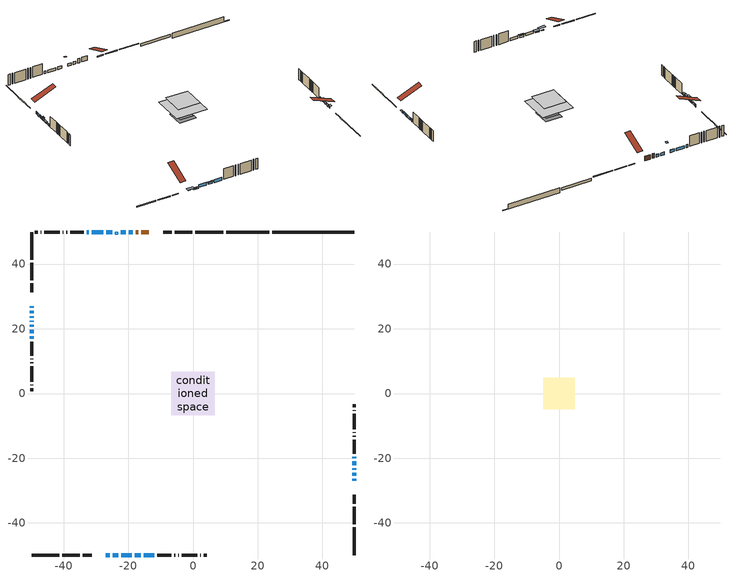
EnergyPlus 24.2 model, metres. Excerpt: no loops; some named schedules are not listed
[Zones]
conditioned space
 floor outside (Floor1 construction): -1.11,-1.11 -1.11,1.11 1.11,1.11 1.11,-1.11 z1.07
 floor adiabatic (Floor3 construction): -2.84,-2.84 -2.84,2.84 2.84,2.84 2.84,-2.84 z1.07
 floor adiabatic (AdiabaticFloorConstruction): -6.79,-6.79 -6.79,6.79 6.79,6.79 6.79,-6.79 z3.51
 floor foundation (Slab1 construction): -3.71,-3.71 -3.71,3.71 3.71,3.71 3.71,-3.71 z-1.22
 floor foundation (Slab2 construction): -2.84,-2.84 -2.84,2.84 2.84,2.84 2.84,-2.84 z-0.3
 wall outside (RimJoist1 construction): 9.33,49.9 0.75,49.9 / -49.9,-49.9 -41.32,-49.9 / -49.9,49.9 -49.9,41.32 / 49.9,-49.9 49.9,-41.32 z1.07:1.37
 wall outside (RimJoist2 construction): -0.18,49.9 -5.6,49.9 / -40.39,-49.9 -34.97,-49.9 / -49.9,40.39 -49.9,34.97 / 49.9,-40.39 49.9,-34.97 z1.07:1.37
 wall outside (RimJoist3 construction): -6.53,49.9 -9.21,49.9 / -34.04,-49.9 -31.36,-49.9 / -49.9,34.04 -49.9,31.36 / 49.9,-34.04 49.9,-31.36 z1.07:1.37
 wall outside (AdiabaticWallConstruction 1): -13.63,49.9 -16.01,49.9 / -16.94,49.9 -17.75,49.9 z1.07:3.1
 wall outside (AdiabaticWallConstruction): 49.9,-26.94 49.9,-26.38 / 49.9,-22.1 49.9,-20.98 / -17.95,-49.9 -16.17,-49.9 / -49.9,19.75 -49.9,18.62 z1.07:1.93; -26.94,-49.9 -25.72,-49.9 / -24.79,-49.9 -23.14,-49.9 z1.07:1.38; 49.9,-25.45 49.9,-24.56 / 49.9,-23.64 49.9,-23.02 / -18.68,49.9 -19.8,49.9 / -20.73,49.9 -22.33,49.9 / -22.21,-49.9 -18.88,-49.9 / -49.9,26.94 -49.9,26.47 / -49.9,25.54 -49.9,24.73 / 49.9,-20.05 49.9,-19.48 / -25.02,49.9 -26.74,49.9 / -49.9,23.81 -49.9,23.48 / -49.9,22.55 -49.9,22.21 / -27.67,49.9 -31.23,49.9 / -32.15,49.9 -32.77,49.9 / -15.24,-49.9 -11.91,-49.9 z1.07:2.29; -49.9,21.28 -49.9,20.67 z1.07:2.54; -49.9,17.7 -49.9,16.88 z1.07:1.63
 wall outside (Wall1 construction): -33.69,49.9 -37.99,49.9 / -10.98,-49.9 -6.69,-49.9 / -49.9,15.95 -49.9,11.66 / 49.9,-18.55 49.9,-14.25 z1.07:5.95
 wall outside (Wall2 construction): -38.92,49.9 -39.13,49.9 / -5.76,-49.9 -5.54,-49.9 / -49.9,10.73 -49.9,10.51 / 49.9,-13.32 49.9,-13.11 z1.07:5.95
 wall outside (Wall3 construction): -40.06,49.9 -40.25,49.9 / -4.61,-49.9 -4.43,-49.9 / -49.9,9.59 -49.9,9.4 / 49.9,-12.18 49.9,-11.99 z1.07:5.95
 wall outside (Wall4 construction): -41.18,49.9 -45.98,49.9 / -3.5,-49.9 1.31,-49.9 / -49.9,8.47 -49.9,3.66 / 49.9,-11.07 49.9,-6.26 z1.07:5.95
 wall outside (Wall5 construction): -46.91,49.9 -47.05,49.9 / 2.24,-49.9 2.38,-49.9 / -49.9,2.74 -49.9,2.59 / 49.9,-5.33 49.9,-5.19 z1.07:5.95
 wall outside (Wall6 construction): -47.98,49.9 -48.97,49.9 / 3.31,-49.9 4.3,-49.9 / -49.9,1.66 -49.9,0.67 / 49.9,-4.26 49.9,-3.27 z1.07:5.95
 wall foundation (FoundationWall1 construction): 24.45,49.9,-1.22 24.45,49.9,1.07 47.36,49.9,1.07 47.36,49.9,-0.99 49.9,49.9,-0.99 49.9,49.9,-1.22
 wall foundation (FoundationWall2 construction): 23.52,49.9 10.26,49.9 z-0.3:0.9
 window (WindowConstruction): 49.9,-26.94 49.9,-26.38 z1.07:1.93
 window (WindowConstruction 16): -26.94,-49.9 -25.72,-49.9 z1.07:1.37
 window (WindowConstruction 17): -24.79,-49.9 -23.14,-49.9 z1.07:1.37
 window (WindowConstruction 9): 49.9,-25.45 49.9,-24.56 z1.07:2.29
 window (WindowConstruction 10): 49.9,-23.63 49.9,-23.02 z1.07:2.29
 window (WindowConstruction 11): -18.68,49.9 -19.8,49.9 z1.07:2.29
 window (WindowConstruction 12): -20.73,49.9 -22.33,49.9 z1.07:2.29
 window (WindowConstruction 13): -22.21,-49.9 -18.88,-49.9 z1.07:2.29
 window (WindowConstruction 14): -49.9,26.94 -49.9,26.47 z1.07:2.29
 window (WindowConstruction 15): -49.9,25.54 -49.9,24.74 z1.07:2.29
 window (WindowConstruction 1): 49.9,-22.1 49.9,-20.98 z1.07:1.93
 window (WindowConstruction 18): 49.9,-20.05 49.9,-19.48 z1.07:2.29
 window (WindowConstruction 19): -25.02,49.9 -26.74,49.9 z1.07:2.29
 window (WindowConstruction 20): -49.9,23.81 -49.9,23.48 z1.07:2.29
 window (WindowConstruction 21): -49.9,22.55 -49.9,22.21 z1.07:2.29
 window (WindowConstruction 2): -27.67,49.9 -31.23,49.9 z1.07:2.29
 window (WindowConstruction 3): -32.15,49.9 -32.76,49.9 z1.07:2.29
 window (WindowConstruction 4): -17.95,-49.9 -16.17,-49.9 z1.07:1.93
 window (WindowConstruction 5): -15.24,-49.9 -11.91,-49.9 z1.07:2.29
 window (WindowConstruction 6): -49.9,21.28 -49.9,20.67 z1.07:2.54
 window (WindowConstruction 7): -49.9,19.74 -49.9,18.63 z1.07:1.93
 window (WindowConstruction 8): -49.9,17.7 -49.9,16.88 z1.07:1.63
 door (Door): -13.63,49.9 -16.01,49.9 z1.07:3.1
 door (Door 1): -16.94,49.9 -17.75,49.9 z1.07:3.1
 ceiling adiabatic (AdiabaticFloorConstruction): 6.79,-6.79 6.79,6.79 -6.79,6.79 -6.79,-6.79 z3.51
 roof outside (AdiabaticRoofConstruction): -24.09,49.9,5.95 -24.09,49.14,6.26 -23.26,49.14,6.26 -23.26,49.9,5.95
 skylight (SkylightConstruction): -24.09,49.9,5.95 -24.09,49.14,6.26 -23.26,49.14,6.26 -23.26,49.9,5.95
attic - vented
 floor to conditioned space (Floor2 construction Reversed): -4.91,-4.91 -4.91,4.91 4.91,4.91 4.91,-4.91 z5.95
 roof outside (Roof1 construction): -12.7,49.9,5.95 -12.7,40.46,9.88 -10.14,40.46,9.88 -10.14,49.9,5.95; -27.87,-49.9,5.95 -27.87,-40.46,9.88 -30.43,-40.46,9.88 -30.43,-49.9,5.95; -49.9,27.87,5.95 -40.46,27.87,9.88 -40.46,30.43,9.88 -49.9,30.43,5.95; 49.9,-27.87,5.95 40.46,-27.87,9.88 40.46,-30.43,9.88 49.9,-30.43,5.95
shading: 49.9,-26.08 49.9,-27.24 50.51,-27.24 50.51,-26.08 z2.23; -24.81,-49.9 -27.85,-49.9 -27.85,-51.12 -24.81,-51.12 z2.29; -22.84,-49.9 -25.09,-49.9 -25.09,-51.12 -22.84,-51.12 z1.67; 49.9,-20.68 49.9,-22.39 50.51,-22.39 50.51,-20.68 z2.23; -15.87,-49.9 -18.25,-49.9 -18.25,-50.51 -15.87,-50.51 z2.23; -49.9,20.37 -49.9,21.58 -50.51,21.58 -50.51,20.37 z2.84; -49.9,18.33 -49.9,20.04 -50.51,20.04 -50.51,18.33 z2.23; -49.9,16.58 -49.9,18 -50.51,18 -50.51,16.58 z1.93
[Building]
Building 1: Terrain=Suburbs
[Site:Location]
Vancouver Intl AP_BC: Latitude {deg}=49.19; Longitude {deg}=-123.18; Time Zone {hr}=-8; Elevation {m}=4; Keep Site Location Information=Yes
[Site:GroundTemperature:Shallow]
8.06451, 6.96315, 6.87495, 7.3976, 9.49575, 11.5841, 13.3946, 14.5416, 14.639, 13.7062, 11.9418, 9.91751
[Site:WaterMainsTemperature]
Calculation Method=Schedule; Temperature Schedule=mains temperature schedule
[Material] Roughness=Rough; Thermal Absorptance=0.9
Name | Thickness {m} | Conductivity {W/m-K} | Density {kg/m3} | Specific Heat {J/kg-K} | Solar Absorptance | Visible Absorptance
asphalt or fiberglass shingles | 0.00635 | 0.162714 | 1121.4 | 1465.45 | 0.4 | 0.4
asphalt or fiberglass shingles 1 | 0.00635 | 0.162714 | 1121.4 | 1465.45 | 0.7 | 0.7
ceiling loosefill ins | 0.254 | 0.0480833 | 16.02 | 1046.75 | 0.7 | 0.7
ceiling stud and cavity | 0.1397 | 0.170251 | 65.682 | 1177.47 | 0.7 | 0.7
concrete 4.0 in. | 0.1016 | 1.803125 | 2242.8 | 837.4 | 0.7 | 0.7
concrete 8.0 in. | 0.2032 | 1.803125 | 2242.8 | 837.4 | 0.7 | 0.7
door material | 0.04445 | 0.0451087 | 512.64 | 1214.23 | 0.7 | 0.7
exterior vertical ins | 0.0704422 | 0.029427 | 32.04 | 1214.23 | 0.7 | 0.7
exterior vertical ins 1 | 0.0022799 | 0.029427 | 32.04 | 1214.23 | 0.7 | 0.7
floor covering | 0.0127 | 0.0433444 | 54.468 | 1339.84 | 0.6 | 0.6
floor covering 1 | 0.0127 | 9.015625 | 54.468 | 1339.84 | 0.6 | 0.6
floor rigid ins; rim joist rigid ins | 0.051816 | 0.029427 | 32.04 | 1214.23 | 0.7 | 0.7
floor rigid ins 1; roof rigid ins; wall rigid ins | 0.512978 | 0.029427 | 32.04 | 1214.23 | 0.7 | 0.7
floor stud and cavity | 0.1397 | 0.0920178 | 92.3553 | 1139.71 | 0.7 | 0.7
floor stud and cavity 1 | 0.0889 | 0.233522 | 50.32683 | 1063.81 | 0.7 | 0.7
floor stud and cavity 2 | 0.1397 | 1.75129 | 37.0049 | 1207.88 | 0.7 | 0.7
furniture material conditioned space 1 | 0.1524 | 0.115458 | 640.8 | 1214.23 | 0.6 | 0.6
gypsum board | 0.0127 | 0.160291 | 801 | 837.4 | 0.6 | 0.6
gypsum board 1 | 0.00254 | 0.160291 | 801 | 837.4 | 0.6 | 0.6
gypsum board 2 | 0.0127 | 0.160291 | 801 | 837.4 | 0.7 | 0.7
osb sheathing 0.5 in. | 0.0127 | 0.115458 | 512.64 | 1214.23 | 0.7 | 0.7
osb sheathing 0.75 in. | 0.01905 | 0.115458 | 512.64 | 1214.23 | 0.7 | 0.7
osb sheathing 2.0 in. | 0.0508 | 0.115458 | 512.64 | 1214.23 | 0.7 | 0.7
rim joist stud and cavity | 0.0508 | 0.0292424 | 125.044 | 1163.47 | 0.6 | 0.6
rim joist stud and cavity 1 | 0.0508 | 0.0406579 | 125.044 | 1163.47 | 0.6 | 0.6
rim joist stud and cavity 2 | 0.0508 | 0.0409464 | 125.044 | 1163.47 | 0.6 | 0.6
roof stud and cavity | 0.18415 | 1.78686 | 37.0049 | 1207.88 | 0.6 | 0.6
wall stud and cavity | 0.1397 | 0.0941144 | 139.0536 | 1170.24 | 0.7 | 0.7
wall stud and cavity 1 | 0.1397 | 0.141173 | 139.0536 | 1170.24 | 0.7 | 0.7
wall stud and cavity 2 | 0.1397 | 0.141677 | 139.0536 | 1170.24 | 0.7 | 0.7
wall stud and cavity 3 | 0.1397 | 0.0934493 | 139.0536 | 1170.24 | 0.7 | 0.7
wall stud and cavity 4 | 0.1397 | 0.115654 | 139.0536 | 1170.24 | 0.7 | 0.7
wall stud and cavity 5 | 0.0889 | 0.49837 | 6.31874 | 1174.65 | 0.7 | 0.7
wall stud and cavity 6 | 0.0889 | 0.380278 | 52.3479 | 1209.89 | 0.7 | 0.7
wall stud and cavity 7 | 0.0889 | 0.391764 | 83.0341 | 1211.67 | 0.7 | 0.7
wood siding | 0.0254 | 0.102417 | 544.68 | 1172.36 | 0.4 | 0.4
wood siding 1 | 0.00254 | 0.102417 | 544.68 | 1172.36 | 0.4 | 0.4
wood siding 2; wood siding 3; wood siding 4 | 0.0254 | 0.102417 | 544.68 | 1172.36 | 0.7 | 0.7
[WindowMaterial:SimpleGlazingSystem]
Name | U-Factor {W/m2-K} | Solar Heat Gain Coefficient
SkylightMaterial | 3.14564 | 0.6906
WindowMaterial | 2.76462 | 0.49
WindowMaterial 1 | 2.77711 | 0.53
WindowMaterial 10 | 2.787898 | 0.59
WindowMaterial 11 | 2.89181 | 0.66
WindowMaterial 12 | 2.76916 | 0.51
WindowMaterial 13 | 3.06555 | 0.49
WindowMaterial 14 | 3.06271 | 0.54
WindowMaterial 15 | 2.76916 | 0.49
WindowMaterial 16 | 2.78903 | 0.59
WindowMaterial 17 | 2.73509 | 0.36
WindowMaterial 18 | 2.75383 | 0.42
WindowMaterial 2 | 2.79471 | 0.64
WindowMaterial 3 | 2.77143 | 0.49
WindowMaterial 4 | 2.927009 | 0.66
WindowMaterial 5 | 2.79528 | 0.66
WindowMaterial 6 | 2.76689 | 0.63
WindowMaterial 7 | 2.75724 | 0.43
WindowMaterial 8 | 2.77768 | 0.55
WindowMaterial 9 | 2.78279 | 0.56
[Construction]
AdiabaticFloorConstruction: floor stud and cavity 2, floor rigid ins 1, osb sheathing 0.75 in., floor covering
AdiabaticRoofConstruction: asphalt or fiberglass shingles 1, roof rigid ins, osb sheathing 0.75 in., roof stud and cavity
AdiabaticWallConstruction: wood siding 3, wall rigid ins, wall stud and cavity 6, gypsum board
AdiabaticWallConstruction 1: wood siding 4, wall rigid ins, wall stud and cavity 6, gypsum board
Door; Door 1: door material
Floor1 construction: floor stud and cavity, floor rigid ins, osb sheathing 0.75 in., floor covering
Floor2 construction Reversed: gypsum board, ceiling stud and cavity, ceiling loosefill ins
Floor3 construction: floor stud and cavity 1, floor covering 1
FoundationWall1 construction: concrete 8.0 in., gypsum board 2
FoundationWall2 construction: concrete 8.0 in.
furniture construction conditioned space 1: furniture material conditioned space 1
PartitionWallConstruction: gypsum board, wall stud and cavity 7, gypsum board
RimJoist1 construction: wood siding 2, osb sheathing 2.0 in., rim joist stud and cavity
RimJoist2 construction: wood siding 2, rim joist rigid ins, osb sheathing 2.0 in., rim joist stud and cavity 1
RimJoist3 construction: wood siding 2, rim joist rigid ins, osb sheathing 2.0 in., rim joist stud and cavity 2
Roof1 construction: asphalt or fiberglass shingles
SkylightConstruction: SkylightMaterial
Slab1 construction; Slab2 construction: concrete 4.0 in.
Wall1 construction: wood siding, osb sheathing 0.5 in., wall stud and cavity, gypsum board
Wall2 construction: wood siding, osb sheathing 0.5 in., wall stud and cavity 1, gypsum board
Wall3 construction: wood siding, osb sheathing 0.5 in., wall stud and cavity 2, gypsum board
Wall4 construction: wood siding, osb sheathing 0.5 in., wall stud and cavity 3, gypsum board
Wall5 construction: wood siding, osb sheathing 0.5 in., wall stud and cavity 4, gypsum board
Wall6 construction: wood siding 1, wall stud and cavity 5, gypsum board 1
WindowConstruction: WindowMaterial
WindowConstruction 1; WindowConstruction 15; WindowConstruction 7: WindowMaterial 1
WindowConstruction 10; WindowConstruction 3: WindowMaterial 3
WindowConstruction 11: WindowMaterial 9
WindowConstruction 12: WindowMaterial 10
WindowConstruction 13: WindowMaterial 11
WindowConstruction 14: WindowMaterial 12
WindowConstruction 16: WindowMaterial 13
WindowConstruction 17: WindowMaterial 14
WindowConstruction 18: WindowMaterial 15
WindowConstruction 19: WindowMaterial 16
WindowConstruction 2: WindowMaterial 2
WindowConstruction 20: WindowMaterial 17
WindowConstruction 21: WindowMaterial 18
WindowConstruction 4: WindowMaterial 4
WindowConstruction 5: WindowMaterial 5
WindowConstruction 6: WindowMaterial 6
WindowConstruction 8: WindowMaterial 7
WindowConstruction 9: WindowMaterial 8
[Zone] Multiplier=1; Part of Total Floor Area=Yes
Name | Volume {m3}
attic - vented | 61.4956
conditioned space | 695.6
[Space]
Name | Zone | Volume {m3}
attic - vented 1 | attic - vented | 61.4956
conditioned space 1 | conditioned space | 695.6
[ZoneInfiltration:EffectiveLeakageArea]
infil attic - vented 1: Zone or Space=attic - vented 1; Schedule=Always On Discrete; Effective Air Leakage Area {cm2}=3996.75; Stack Coefficient=0.00027366; Wind Coefficient=1.1177e-05
[ZoneMixing]
whole house fan mix: Zone or Space=attic - vented; Schedule=Always On Continuous; Design Flow Rate Calculation Method=Flow/Zone; Design Flow Rate {m3/s}=0; Source Zone or Space=conditioned space
[SurfaceProperty:ExposedFoundationPerimeter] Exposed Perimeter Calculation Method=TotalExposedPerimeter
Name | Total Exposed Perimeter {m}
Slab1 | 25.451
Slab2 | 13.259
[InternalMass] Zone or ZoneList=conditioned space; Space or SpaceList=conditioned space 1
Name | Construction | Surface Area {m2}
furniture mass conditioned space 1 | furniture construction conditioned space 1 | 123.676
partition wall mass | PartitionWallConstruction | 276.86
[Lights]
interior lighting: Zone or ZoneList or Space or SpaceList=conditioned space 1; Schedule=interior lighting schedule; Design Level Calculation Method=LightingLevel; Lighting Level {W}=343.2; Return Air Fraction=0; Fraction Radiant=0.6; Fraction Visible=0.2; Fraction Replaceable=1
[People]
occupants: Zone or ZoneList or Space or SpaceList=conditioned space 1; Number of People Schedule=occupants schedule; Number of People Calculation Method=People; Number of People=3; Fraction Radiant=0.314171; Sensible Heat Fraction=0.56303; Activity Level Schedule=occupants activity schedule; Carbon Dioxide Generation Rate {m3/s-W}=0; Enable ASHRAE 55 Comfort Warnings=No; Mean Radiant Temperature Calculation Type=EnclosureAveraged
[ElectricEquipment] Zone or ZoneList or Space or SpaceList=conditioned space 1; Design Level Calculation Method=EquipmentLevel
Name | Schedule | Design Level {W} | Fraction Latent | Fraction Radiant | Fraction Lost
clothes dryer | clothes dryer schedule | 140.772 | 0.015 | 0.081 | 0.85
clothes washer | clothes washer schedule | 32.1985 | 0.03 | 0.162 | 0.7
cooking range | cooking range schedule | 215.147 | 0.08 | 0.432 | 0.2
dishwasher | dishwasher schedule | 66.8632 | 0.3 | 0.18 | 0.4
fridge | fridge schedule | 72.9452 | 0 | 0.6 | 0
mech vent bath fan 0 | mech vent bath fan 0 schedule | 25.1 | 0 | 0 | 1
mech vent bath fan 1 | mech vent bath fan 1 schedule | 25.1 | 0 | 0 | 1
mech vent house fan | mech vent house fan schedule | 0 | 0 | 0 | 1
mech vent house fan cfis | mech vent house fan cfis schedule | 0 | 0 | 0 | 0
mech vent range fan 0 | mech vent range fan 0 schedule | 57 | 0 | 0 | 1
misc plug loads | misc plug loads schedule | 494.7 | 0.045 | 0.513 | 0.1
whole house fan | Always On Discrete | 0 | 0 | 0 | 1
[OtherEquipment] Zone or ZoneList or Space or SpaceList=conditioned space 1; Design Level Calculation Method=EquipmentLevel
Name | Fuel Type | Schedule | Design Level {W} | Fraction Latent | Fraction Radiant | Fraction Lost
clothes dryer 1 | Electricity | clothes dryer schedule | 0 | 0.015 | 0.081 | 0.85
cooking range 1 | Electricity | cooking range schedule | 0 | 0.08 | 0.432 | 0.2
general water use latent | None | general water use schedule | 62.594 | 1 | 0 | 0
general water use sensible | None | general water use schedule | -61.6891 | 0 | 0.6 | 0
mech vent house fan latent load | None | Always On Discrete | 0 | 1 | 0 | 0
mech vent house fan sensible load | None | Always On Discrete | 0 | 0 | 0 | 0
water heater energy adjustment1 | NaturalGas | Always On Discrete | 0.01 | 0 | 0 | 1
[ZoneInfiltration:DesignFlowRate] Zone or ZoneList or Space or SpaceList=conditioned space 1; Schedule=Always On Discrete; Design Flow Rate Calculation Method=Flow/Zone; Design Flow Rate {m3/s}=0
infil flow; natural vent flow; whole house fan flow
[Foundation:Kiva] Initial Indoor Air Temperature {C}=18; Wall Depth Below Slab {m}=0.2032; Custom Block Z Position 1 {m}=0
Name | Wall Height Above Grade {m} | Custom Block Material Name 1 | Custom Block Depth 1 {m} | Custom Block X Position 1 {m}
Foundation Kiva 1 | 1.07 | exterior vertical ins | 2.28999 | 0.2159
Foundation Kiva 2 | 0.899983 | exterior vertical ins 1 | 1.2 | 0.2032
[Foundation:Kiva:Settings]
Soil Conductivity {W/m-K}=0.849921; Soil Density {kg/m3}=1842.3; Soil Specific Heat {J/kg-K}=418.7; Ground Solar Absorptivity=0.9; Ground Thermal Absorptivity=0.9; Ground Surface Roughness {m}=0.03; Far-Field Width {m}=40; Deep-Ground Boundary Condition=ZeroFlux; Deep-Ground Depth {m}=40; Minimum Cell Dimension {m}=0.2; Maximum Cell Growth Coefficient=3; Simulation Timestep=Timestep
[Exterior:Lights]
exterior lighting: Schedule=exterior lighting schedule; Design Level {W}=75.6
[Schedule:Constant]
Name | Hourly Value
Always On Continuous; mech vent house fan schedule; mech vent house fan cfis schedule; Always On Discrete | 1
occupants activity schedule | 117.228
fridge schedule | 0
[Schedule:Week:Daily]
interior lighting schedule Week Rule - Jan1-Jan27: interior lighting schedule day, interior lighting schedule day, interior lighting schedule day, interior lighting schedule day, interior lighting schedule day, interior lighting schedule day, interior lighting schedule day, interior lighting schedule default day, interior lighting schedule default day, interior lighting schedule default day, interior lighting schedule default day, interior lighting schedule default day
interior lighting schedule Week Rule - Jan28-Feb3: interior lighting schedule day, interior lighting schedule day, interior lighting schedule day, interior lighting schedule day, interior lighting schedule day 1, interior lighting schedule day 1, interior lighting schedule day 1, interior lighting schedule default day, interior lighting schedule default day, interior lighting schedule default day, interior lighting schedule default day, interior lighting schedule default day
interior lighting schedule Week Rule - Feb4-Feb24: interior lighting schedule day 1, interior lighting schedule day 1, interior lighting schedule day 1, interior lighting schedule day 1, interior lighting schedule day 1, interior lighting schedule day 1, interior lighting schedule day 1, interior lighting schedule default day, interior lighting schedule default day, interior lighting schedule default day, interior lighting schedule default day, interior lighting schedule default day
interior lighting schedule Week Rule - Feb25-Mar3: interior lighting schedule day 1, interior lighting schedule day 1, interior lighting schedule day 1, interior lighting schedule day 1, interior lighting schedule day 2, interior lighting schedule day 2, interior lighting schedule day 2, interior lighting schedule default day, interior lighting schedule default day, interior lighting schedule default day, interior lighting schedule default day, interior lighting schedule default day
interior lighting schedule Week Rule - Mar4-Mar31: interior lighting schedule day 2, interior lighting schedule day 2, interior lighting schedule day 2, interior lighting schedule day 2, interior lighting schedule day 2, interior lighting schedule day 2, interior lighting schedule day 2, interior lighting schedule default day, interior lighting schedule default day, interior lighting schedule default day, interior lighting schedule default day, interior lighting schedule default day
interior lighting schedule Week Rule - Apr1-Apr28: interior lighting schedule day 3, interior lighting schedule day 3, interior lighting schedule day 3, interior lighting schedule day 3, interior lighting schedule day 3, interior lighting schedule day 3, interior lighting schedule day 3, interior lighting schedule default day, interior lighting schedule default day, interior lighting schedule default day, interior lighting schedule default day, interior lighting schedule default day
interior lighting schedule Week Rule - Apr29-May5: interior lighting schedule day 3, interior lighting schedule day 3, interior lighting schedule day 4, interior lighting schedule day 4, interior lighting schedule day 4, interior lighting schedule day 4, interior lighting schedule day 4, interior lighting schedule default day, interior lighting schedule default day, interior lighting schedule default day, interior lighting schedule default day, interior lighting schedule default day
interior lighting schedule Week Rule - May6-May26: interior lighting schedule day 4, interior lighting schedule day 4, interior lighting schedule day 4, interior lighting schedule day 4, interior lighting schedule day 4, interior lighting schedule day 4, interior lighting schedule day 4, interior lighting schedule default day, interior lighting schedule default day, interior lighting schedule default day, interior lighting schedule default day, interior lighting schedule default day
interior lighting schedule Week Rule - May27-Jun2: interior lighting schedule day 4, interior lighting schedule day 4, interior lighting schedule day 4, interior lighting schedule day 4, interior lighting schedule day 4, interior lighting schedule day 5, interior lighting schedule day 5, interior lighting schedule default day, interior lighting schedule default day, interior lighting schedule default day, interior lighting schedule default day, interior lighting schedule default day
interior lighting schedule Week Rule - Jun3-Jun30: interior lighting schedule day 5, interior lighting schedule day 5, interior lighting schedule day 5, interior lighting schedule day 5, interior lighting schedule day 5, interior lighting schedule day 5, interior lighting schedule day 5, interior lighting schedule default day, interior lighting schedule default day, interior lighting schedule default day, interior lighting schedule default day, interior lighting schedule default day
interior lighting schedule Week Rule - Jul1-Jul28: interior lighting schedule day 6, interior lighting schedule day 6, interior lighting schedule day 6, interior lighting schedule day 6, interior lighting schedule day 6, interior lighting schedule day 6, interior lighting schedule day 6, interior lighting schedule default day, interior lighting schedule default day, interior lighting schedule default day, interior lighting schedule default day, interior lighting schedule default day
interior lighting schedule Week Rule - Jul29-Aug4: interior lighting schedule day 6, interior lighting schedule day 6, interior lighting schedule day 6, interior lighting schedule day 7, interior lighting schedule day 7, interior lighting schedule day 7, interior lighting schedule day 7, interior lighting schedule default day, interior lighting schedule default day, interior lighting schedule default day, interior lighting schedule default day, interior lighting schedule default day
interior lighting schedule Week Rule - Aug5-Aug25: interior lighting schedule day 7, interior lighting schedule day 7, interior lighting schedule day 7, interior lighting schedule day 7, interior lighting schedule day 7, interior lighting schedule day 7, interior lighting schedule day 7, interior lighting schedule default day, interior lighting schedule default day, interior lighting schedule default day, interior lighting schedule default day, interior lighting schedule default day
interior lighting schedule Week Rule - Aug26-Sep1: interior lighting schedule day 7, interior lighting schedule day 7, interior lighting schedule day 7, interior lighting schedule day 7, interior lighting schedule day 7, interior lighting schedule day 7, interior lighting schedule day 8, interior lighting schedule default day, interior lighting schedule default day, interior lighting schedule default day, interior lighting schedule default day, interior lighting schedule default day
interior lighting schedule Week Rule - Sep2-Sep29: interior lighting schedule day 8, interior lighting schedule day 8, interior lighting schedule day 8, interior lighting schedule day 8, interior lighting schedule day 8, interior lighting schedule day 8, interior lighting schedule day 8, interior lighting schedule default day, interior lighting schedule default day, interior lighting schedule default day, interior lighting schedule default day, interior lighting schedule default day
interior lighting schedule Week Rule - Sep30-Oct6: interior lighting schedule day 8, interior lighting schedule day 9, interior lighting schedule day 9, interior lighting schedule day 9, interior lighting schedule day 9, interior lighting schedule day 9, interior lighting schedule day 9, interior lighting schedule default day, interior lighting schedule default day, interior lighting schedule default day, interior lighting schedule default day, interior lighting schedule default day
interior lighting schedule Week Rule - Oct7-Oct27: interior lighting schedule day 9, interior lighting schedule day 9, interior lighting schedule day 9, interior lighting schedule day 9, interior lighting schedule day 9, interior lighting schedule day 9, interior lighting schedule day 9, interior lighting schedule default day, interior lighting schedule default day, interior lighting schedule default day, interior lighting schedule default day, interior lighting schedule default day
interior lighting schedule Week Rule - Oct28-Nov3: interior lighting schedule day 9, interior lighting schedule day 9, interior lighting schedule day 9, interior lighting schedule day 9, interior lighting schedule day 10, interior lighting schedule day 10, interior lighting schedule day 10, interior lighting schedule default day, interior lighting schedule default day, interior lighting schedule default day, interior lighting schedule default day, interior lighting schedule default day
interior lighting schedule Week Rule - Nov4-Nov24: interior lighting schedule day 10, interior lighting schedule day 10, interior lighting schedule day 10, interior lighting schedule day 10, interior lighting schedule day 10, interior lighting schedule day 10, interior lighting schedule day 10, interior lighting schedule default day, interior lighting schedule default day, interior lighting schedule default day, interior lighting schedule default day, interior lighting schedule default day
interior lighting schedule Week Rule - Nov25-Dec1: interior lighting schedule day 10, interior lighting schedule day 10, interior lighting schedule day 10, interior lighting schedule day 10, interior lighting schedule day 10, interior lighting schedule day 10, interior lighting schedule day 11, interior lighting schedule default day, interior lighting schedule default day, interior lighting schedule default day, interior lighting schedule default day, interior lighting schedule default day
interior lighting schedule Week Rule - Dec2-Dec31: interior lighting schedule day 11, interior lighting schedule day 11, interior lighting schedule day 11, interior lighting schedule day 11, interior lighting schedule day 11, interior lighting schedule day 11, interior lighting schedule day 11, interior lighting schedule default day, interior lighting schedule default day, interior lighting schedule default day, interior lighting schedule default day, interior lighting schedule default day
occupants schedule Week Rule - Jan1-Dec31: occupants schedule day, occupants schedule day, occupants schedule day, occupants schedule day, occupants schedule day, occupants schedule day, occupants schedule day, occupants schedule default day, occupants schedule default day, occupants schedule default day, occupants schedule default day, occupants schedule default day
clothes dryer schedule Week Rule - Jan1-Dec31: clothes dryer schedule day, clothes dryer schedule day, clothes dryer schedule day, clothes dryer schedule day, clothes dryer schedule day, clothes dryer schedule day, clothes dryer schedule day, clothes dryer schedule default day, clothes dryer schedule default day, clothes dryer schedule default day, clothes dryer schedule default day, clothes dryer schedule default day
clothes washer schedule Week Rule - Jan1-Dec31: clothes washer schedule day, clothes washer schedule day, clothes washer schedule day, clothes washer schedule day, clothes washer schedule day, clothes washer schedule day, clothes washer schedule day, clothes washer schedule default day, clothes washer schedule default day, clothes washer schedule default day, clothes washer schedule default day, clothes washer schedule default day
cooking range schedule Week Rule - Jan1-Dec31: cooking range schedule day, cooking range schedule day, cooking range schedule day, cooking range schedule day, cooking range schedule day, cooking range schedule day, cooking range schedule day, cooking range schedule default day, cooking range schedule default day, cooking range schedule default day, cooking range schedule default day, cooking range schedule default day
dishwasher schedule Week Rule - Jan1-Dec31: dishwasher schedule day, dishwasher schedule day, dishwasher schedule day, dishwasher schedule day, dishwasher schedule day, dishwasher schedule day, dishwasher schedule day, dishwasher schedule default day, dishwasher schedule default day, dishwasher schedule default day, dishwasher schedule default day, dishwasher schedule default day
mech vent bath fan 0 schedule Week Rule - Jan1-Dec31: mech vent bath fan 0 schedule day, mech vent bath fan 0 schedule day, mech vent bath fan 0 schedule day, mech vent bath fan 0 schedule day, mech vent bath fan 0 schedule day, mech vent bath fan 0 schedule day, mech vent bath fan 0 schedule day, mech vent bath fan 0 schedule default day, mech vent bath fan 0 schedule default day, mech vent bath fan 0 schedule default day, mech vent bath fan 0 schedule default day, mech vent bath fan 0 schedule default day
mech vent bath fan 1 schedule Week Rule - Jan1-Dec31: mech vent bath fan 1 schedule day, mech vent bath fan 1 schedule day, mech vent bath fan 1 schedule day, mech vent bath fan 1 schedule day, mech vent bath fan 1 schedule day, mech vent bath fan 1 schedule day, mech vent bath fan 1 schedule day, mech vent bath fan 1 schedule default day, mech vent bath fan 1 schedule default day, mech vent bath fan 1 schedule default day, mech vent bath fan 1 schedule default day, mech vent bath fan 1 schedule default day
mech vent range fan 0 schedule Week Rule - Jan1-Dec31: mech vent range fan 0 schedule day, mech vent range fan 0 schedule day, mech vent range fan 0 schedule day, mech vent range fan 0 schedule day, mech vent range fan 0 schedule day, mech vent range fan 0 schedule day, mech vent range fan 0 schedule day, mech vent range fan 0 schedule default day, mech vent range fan 0 schedule default day, mech vent range fan 0 schedule default day, mech vent range fan 0 schedule default day, mech vent range fan 0 schedule default day
misc plug loads schedule Week Rule - Jan1-Dec31: misc plug loads schedule day, misc plug loads schedule day, misc plug loads schedule day, misc plug loads schedule day, misc plug loads schedule day, misc plug loads schedule day, misc plug loads schedule day, misc plug loads schedule default day, misc plug loads schedule default day, misc plug loads schedule default day, misc plug loads schedule default day, misc plug loads schedule default day
general water use schedule Week Rule - Jan1-Dec31: general water use schedule day, general water use schedule day, general water use schedule day, general water use schedule day, general water use schedule day, general water use schedule day, general water use schedule day, general water use schedule default day, general water use schedule default day, general water use schedule default day, general water use schedule default day, general water use schedule default day
exterior lighting schedule Week Rule - Jan1-Jan27: exterior lighting schedule day, exterior lighting schedule day, exterior lighting schedule day, exterior lighting schedule day, exterior lighting schedule day, exterior lighting schedule day, exterior lighting schedule day, exterior lighting schedule default day, exterior lighting schedule default day, exterior lighting schedule default day, exterior lighting schedule default day, exterior lighting schedule default day
[Schedule:Year]
interior lighting schedule: interior lighting schedule Week Rule - Jan1-Jan27, 1, 1, 1, 27, interior lighting schedule Week Rule - Jan28-Feb3, 1, 28, 2, 3, interior lighting schedule Week Rule - Feb4-Feb24, 2, 4, 2, 24, interior lighting schedule Week Rule - Feb25-Mar3, 2, 25, 3, 3, interior lighting schedule Week Rule - Mar4-Mar31, 3, 4, 3, 31, interior lighting schedule Week Rule - Apr1-Apr28, 4, 1, 4, 28, interior lighting schedule Week Rule - Apr29-May5, 4, 29, 5, 5, interior lighting schedule Week Rule - May6-May26, 5, 6, 5, 26, interior lighting schedule Week Rule - May27-Jun2, 5, 27, 6, 2, interior lighting schedule Week Rule - Jun3-Jun30, 6, 3, 6, 30, interior lighting schedule Week Rule - Jul1-Jul28, 7, 1, 7, 28, interior lighting schedule Week Rule - Jul29-Aug4, 7, 29, 8, 4, interior lighting schedule Week Rule - Aug5-Aug25, 8, 5, 8, 25, interior lighting schedule Week Rule - Aug26-Sep1, 8, 26, 9, 1, interior lighting schedule Week Rule - Sep2-Sep29, 9, 2, 9, 29, interior lighting schedule Week Rule - Sep30-Oct6, 9, 30, 10, 6, interior lighting schedule Week Rule - Oct7-Oct27, 10, 7, 10, 27, interior lighting schedule Week Rule - Oct28-Nov3, 10, 28, 11, 3, interior lighting schedule Week Rule - Nov4-Nov24, 11, 4, 11, 24, interior lighting schedule Week Rule - Nov25-Dec1, 11, 25, 12, 1, interior lighting schedule Week Rule - Dec2-Dec31, 12, 2, 12, 31
occupants schedule: occupants schedule Week Rule - Jan1-Dec31, 1, 1, 12, 31
clothes dryer schedule: clothes dryer schedule Week Rule - Jan1-Dec31, 1, 1, 12, 31
clothes washer schedule: clothes washer schedule Week Rule - Jan1-Dec31, 1, 1, 12, 31
cooking range schedule: cooking range schedule Week Rule - Jan1-Dec31, 1, 1, 12, 31
dishwasher schedule: dishwasher schedule Week Rule - Jan1-Dec31, 1, 1, 12, 31
mech vent bath fan 0 schedule: mech vent bath fan 0 schedule Week Rule - Jan1-Dec31, 1, 1, 12, 31
mech vent bath fan 1 schedule: mech vent bath fan 1 schedule Week Rule - Jan1-Dec31, 1, 1, 12, 31
mech vent range fan 0 schedule: mech vent range fan 0 schedule Week Rule - Jan1-Dec31, 1, 1, 12, 31
misc plug loads schedule: misc plug loads schedule Week Rule - Jan1-Dec31, 1, 1, 12, 31
general water use schedule: general water use schedule Week Rule - Jan1-Dec31, 1, 1, 12, 31
exterior lighting schedule: exterior lighting schedule Week Rule - Jan1-Jan27, 1, 1, 1, 27, exterior lighting schedule Week Rule - Jan28-Feb3, 1, 28, 2, 3, exterior lighting schedule Week Rule - Feb4-Feb24, 2, 4, 2, 24, exterior lighting schedule Week Rule - Feb25-Mar3, 2, 25, 3, 3, exterior lighting schedule Week Rule - Mar4-Mar31, 3, 4, 3, 31, exterior lighting schedule Week Rule - Apr1-Apr28, 4, 1, 4, 28, exterior lighting schedule Week Rule - Apr29-May5, 4, 29, 5, 5, exterior lighting schedule Week Rule - May6-May26, 5, 6, 5, 26, exterior lighting schedule Week Rule - May27-Jun2, 5, 27, 6, 2, exterior lighting schedule Week Rule - Jun3-Jun30, 6, 3, 6, 30, exterior lighting schedule Week Rule - Jul1-Jul28, 7, 1, 7, 28, exterior lighting schedule Week Rule - Jul29-Aug4, 7, 29, 8, 4, exterior lighting schedule Week Rule - Aug5-Aug25, 8, 5, 8, 25, exterior lighting schedule Week Rule - Aug26-Sep1, 8, 26, 9, 1, exterior lighting schedule Week Rule - Sep2-Sep29, 9, 2, 9, 29, exterior lighting schedule Week Rule - Sep30-Oct6, 9, 30, 10, 6, exterior lighting schedule Week Rule - Oct7-Oct27, 10, 7, 10, 27, exterior lighting schedule Week Rule - Oct28-Nov3, 10, 28, 11, 3, exterior lighting schedule Week Rule - Nov4-Nov24, 11, 4, 11, 24, exterior lighting schedule Week Rule - Nov25-Dec1, 11, 25, 12, 1, exterior lighting schedule Week Rule - Dec2-Dec31, 12, 2, 12, 31
[Schedule:Compact]
mains temperature schedule: Through: 01/01, For: AllDays, Until: 24:00, 11.375, Through: 01/02, For: AllDays, Until: 24:00, 11.3367, Through: 01/03, For: AllDays, Until: 24:00, 11.2994, Through: 01/04, For: AllDays, Until: 24:00, 11.2628, Through: 01/05, For: AllDays, Until: 24:00, 11.2267, Through: 01/06, For: AllDays, Until: 24:00, 11.1917, Through: 01/07, For: AllDays, Until: 24:00, 11.1578, Through: 01/08, For: AllDays, Until: 24:00, 11.1244, Through: 01/09, For: AllDays, Until: 24:00, 11.0917, Through: 01/10, For: AllDays, Until: 24:00, 11.06, Through: 01/11, For: AllDays, Until: 24:00, 11.0289, Through: 01/12, For: AllDays, Until: 24:00, 10.9989, Through: 01/13, For: AllDays, Until: 24:00, 10.97, Through: 01/14, For: AllDays, Until: 24:00, 10.9417, Through: 01/15, For: AllDays, Until: 24:00, 10.9139, Through: 01/16, For: AllDays, Until: 24:00, 10.8878, Through: 01/17, For: AllDays, Until: 24:00, 10.8622, Through: 01/18, For: AllDays, Until: 24:00, 10.8372, Through: 01/19, For: AllDays, Until: 24:00, 10.8133, Through: 01/20, For: AllDays, Until: 24:00, 10.7906, Through: 01/21, For: AllDays, Until: 24:00, 10.7683, Through: 01/22, For: AllDays, Until: 24:00, 10.7478, Through: 01/23, For: AllDays, Until: 24:00, 10.7272, Through: 01/24, For: AllDays, Until: 24:00, 10.7083, Through: 01/25, For: AllDays, Until: 24:00, 10.69, Through: 01/26, For: AllDays, Until: 24:00, 10.6728, Through: 01/27, For: AllDays, Until: 24:00, 10.6567, Through: 01/28, For: AllDays, Until: 24:00, 10.6411, Through: 01/29, For: AllDays, Until: 24:00, 10.6267, Through: 01/30, For: AllDays, Until: 24:00, 10.6133, Through: 01/31, For: AllDays, Until: 24:00, 10.6011, Through: 02/01, For: AllDays, Until: 24:00, 10.59, Through: 02/02, For: AllDays, Until: 24:00, 10.5794, Through: 02/03, For: AllDays, Until: 24:00, 10.57, Through: 02/04, For: AllDays, Until: 24:00, 10.5617, Through: 02/05, For: AllDays, Until: 24:00, 10.5539, Through: 02/06, For: AllDays, Until: 24:00, 10.5478, Through: 02/07, For: AllDays, Until: 24:00, 10.5422, Through: 02/08, For: AllDays, Until: 24:00, 10.5378, Through: 02/09, For: AllDays, Until: 24:00, 10.5339, Through: 02/10, For: AllDays, Until: 24:00, 10.5317, Through: 02/11, For: AllDays, Until: 24:00, 10.53, Through: 02/12, For: AllDays, Until: 24:00, 10.53, Through: 02/13, For: AllDays, Until: 24:00, 10.5306, Through: 02/14, For: AllDays, Until: 24:00, 10.5317, Through: 02/15, For: AllDays, Until: 24:00, 10.5344, Through: 02/16, For: AllDays, Until: 24:00, 10.5378, Through: 02/17, For: AllDays, Until: 24:00, 10.5428, Through: 02/18, For: AllDays, Until: 24:00, 10.5483, Through: 02/19, For: AllDays, Until: 24:00, 10.5544, Through: 02/20, For: AllDays, Until: 24:00, 10.5622, Through: 02/21, For: AllDays, Until: 24:00, 10.5706, Through: 02/22, For: AllDays, Until: 24:00, 10.5806, Through: 02/23, For: AllDays, Until: 24:00, 10.5911, Through: 02/24, For: AllDays, Until: 24:00, 10.6022, Through: 02/25, For: AllDays, Until: 24:00, 10.615, Through: 02/26, For: AllDays, Until: 24:00, 10.6283, Through: 02/27, For: AllDays, Until: 24:00, 10.6428, Through: 02/28, For: AllDays, Until: 24:00, 10.6583, Through: 03/01, For: AllDays, Until: 24:00, 10.6744, Through: 03/02, For: AllDays, Until: 24:00, 10.6917, Through: 03/03, For: AllDays, Until: 24:00, 10.71, Through: 03/04, For: AllDays, Until: 24:00, 10.7294, Through: 03/05, For: AllDays, Until: 24:00, 10.7494, Through: 03/06, For: AllDays, Until: 24:00, 10.7706, Through: 03/07, For: AllDays, Until: 24:00, 10.7928, Through: 03/08, For: AllDays, Until: 24:00, 10.8161, Through: 03/09, For: AllDays, Until: 24:00, 10.84, Through: 03/10, For: AllDays, Until: 24:00, 10.8644, Through: 03/11, For: AllDays, Until: 24:00, 10.8906, Through: 03/12, For: AllDays, Until: 24:00, 10.9167, Through: 03/13, For: AllDays, Until: 24:00, 10.9444, Through: 03/14, For: AllDays, Until: 24:00, 10.9728, Through: 03/15, For: AllDays, Until: 24:00, 11.0022, Through: 03/16, For: AllDays, Until: 24:00, 11.0322, Through: 03/17, For: AllDays, Until: 24:00, 11.0633, Through: 03/18, For: AllDays, Until: 24:00, 11.095, Through: 03/19, For: AllDays, Until: 24:00, 11.1278, Through: 03/20, For: AllDays, Until: 24:00, 11.1611, Through: 03/21, For: AllDays, Until: 24:00, 11.1956, Through: 03/22, For: AllDays, Until: 24:00, 11.2306, Through: 03/23, For: AllDays, Until: 24:00, 11.2667, Through: 03/24, For: AllDays, Until: 24:00, 11.3033, Through: 03/25, For: AllDays, Until: 24:00, 11.3406, Through: 03/26, For: AllDays, Until: 24:00, 11.3789, Through: 03/27, For: AllDays, Until: 24:00, 11.4178, Through: 03/28, For: AllDays, Until: 24:00, 11.4572, Through: 03/29, For: AllDays, Until: 24:00, 11.4978, Through: 03/30, For: AllDays, Until: 24:00, 11.5389, Through: 03/31, For: AllDays, Until: 24:00, 11.5811, Through: 04/01, For: AllDays, Until: 24:00, 11.6233, Through: 04/02, For: AllDays, Until: 24:00, 11.6667, Through: 04/03, For: AllDays, Until: 24:00, 11.7106, Through: 04/04, For: AllDays, Until: 24:00, 11.755, Through: 04/05, For: AllDays, Until: 24:00, 11.8006, Through: 04/06, For: AllDays, Until: 24:00, 11.8461, Through: 04/07, For: AllDays, Until: 24:00, 11.8928, Through: 04/08, For: AllDays, Until: 24:00, 11.9394, Through: 04/09, For: AllDays, Until: 24:00, 11.9872, Through: 04/10, For: AllDays, Until: 24:00, 12.0356, Through: 04/11, For: AllDays, Until: 24:00, 12.0844, Through: 04/12, For: AllDays, Until: 24:00, 12.1333, Through: 04/13, For: AllDays, Until: 24:00, 12.1833, Through: 04/14, For: AllDays, Until: 24:00, 12.2339, Through: 04/15, For: AllDays, Until: 24:00, 12.2844, Through: 04/16, For: AllDays, Until: 24:00, 12.3361, Through: 04/17, For: AllDays, Until: 24:00, 12.3878, Through: 04/18, For: AllDays, Until: 24:00, 12.44, Through: 04/19, For: AllDays, Until: 24:00, 12.4928, Through: 04/20, For: AllDays, Until: 24:00, 12.5456, Through: 04/21, For: AllDays, Until: 24:00, 12.5994, Through: 04/22, For: AllDays, Until: 24:00, 12.6533, Through: 04/23, For: AllDays, Until: 24:00, 12.7072, Through: 04/24, For: AllDays, Until: 24:00, 12.7622, Through: 04/25, For: AllDays, Until: 24:00, 12.8172, Through: 04/26, For: AllDays, Until: 24:00, 12.8722, Through: 04/27, For: AllDays, Until: 24:00, 12.9278, Through: 04/28, For: AllDays, Until: 24:00, 12.9839, Through: 04/29, For: AllDays, Until: 24:00, 13.04, Through: 04/30, For: AllDays, Until: 24:00, 13.0961, Through: 05/01, For: AllDays, Until: 24:00, 13.1533, Through: 05/02, For: AllDays, Until: 24:00, 13.21, Through: 05/03, For: AllDays, Until: 24:00, 13.2672, Through: 05/04, For: AllDays, Until: 24:00, 13.3244, Through: 05/05, For: AllDays, Until: 24:00, 13.3817, Through: 05/06, For: AllDays, Until: 24:00, 13.4394, Through: 05/07, For: AllDays, Until: 24:00, 13.4972, Through: 05/08, For: AllDays, Until: 24:00, 13.555, Through: 05/09, For: AllDays, Until: 24:00, 13.6133, Through: 05/10, For: AllDays, Until: 24:00, 13.6711, Through: 05/11, For: AllDays, Until: 24:00, 13.7294, Through: 05/12, For: AllDays, Until: 24:00, 13.7878, Through: 05/13, For: AllDays, Until: 24:00, 13.8461, Through: 05/14, For: AllDays, Until: 24:00, 13.9044, Through: 05/15, For: AllDays, Until: 24:00, 13.9628, Through: 05/16, For: AllDays, Until: 24:00, 14.0211, Through: 05/17, For: AllDays, Until: 24:00, 14.0789, Through: 05/18, For: AllDays, Until: 24:00, 14.1372, Through: 05/19, For: AllDays, Until: 24:00, 14.1956, Through: 05/20, For: AllDays, Until: 24:00, 14.2533, Through: 05/21, For: AllDays, Until: 24:00, 14.3117, Through: 05/22, For: AllDays, Until: 24:00, 14.3694, Through: 05/23, For: AllDays, Until: 24:00, 14.4272, Through: 05/24, For: AllDays, Until: 24:00, 14.4844, Through: 05/25, For: AllDays, Until: 24:00, 14.5422, Through: 05/26, For: AllDays, Until: 24:00, 14.5994, Through: 05/27, For: AllDays, Until: 24:00, 14.6561, Through: 05/28, For: AllDays, Until: 24:00, 14.7128, Through: 05/29, For: AllDays, Until: 24:00, 14.7694, Through: 05/30, For: AllDays, Until: 24:00, 14.8261, Through: 05/31, For: AllDays, Until: 24:00, 14.8817, Through: 06/01, For: AllDays, Until: 24:00, 14.9378, Through: 06/02, For: AllDays, Until: 24:00, 14.9933, Through: 06/03, For: AllDays, Until: 24:00, 15.0483, Through: 06/04, For: AllDays, Until: 24:00, 15.1028, Through: 06/05, For: AllDays, Until: 24:00, 15.1572, Through: 06/06, For: AllDays, Until: 24:00, 15.2117, Through: 06/07, For: AllDays, Until: 24:00, 15.265, Through: 06/08, For: AllDays, Until: 24:00, 15.3183, Through: 06/09, For: AllDays, Until: 24:00, 15.3711, Through: 06/10, For: AllDays, Until: 24:00, 15.4239, Through: 06/11, For: AllDays, Until: 24:00, 15.4756, Through: 06/12, For: AllDays, Until: 24:00, 15.5272, Through: 06/13, For: AllDays, Until: 24:00, 15.5783, Through: 06/14, For: AllDays, Until: 24:00, 15.6289, Through: 06/15, For: AllDays, Until: 24:00, 15.6789, Through: 06/16, For: AllDays, Until: 24:00, 15.7283, Through: 06/17, For: AllDays, Until: 24:00, 15.7772, Through: 06/18, For: AllDays, Until: 24:00, 15.8261, Through: 06/19, For: AllDays, Until: 24:00, 15.8739, Through: 06/20, For: AllDays, Until: 24:00, 15.9211, Through: 06/21, For: AllDays, Until: 24:00, 15.9678, Through: 06/22, For: AllDays, Until: 24:00, 16.0139, Through: 06/23, For: AllDays, Until: 24:00, 16.0594, Through: 06/24, For: AllDays, Until: 24:00, 16.1044, Through: 06/25, For: AllDays, Until: 24:00, 16.1483, Through: 06/26, For: AllDays, Until: 24:00, 16.1922, Through: 06/27, For: AllDays, Until: 24:00, 16.235, Through: 06/28, For: AllDays, Until: 24:00, 16.2772, Through: 06/29, For: AllDays, Until: 24:00, 16.3183, Through: 06/30, For: AllDays, Until: 24:00, 16.3594, Through: 07/01, For: AllDays, Until: 24:00, 16.3994, Through: 07/02, For: AllDays, Until: 24:00, 16.4389, Through: 07/03, For: AllDays, Until: 24:00, 16.4772, Through: 07/04, For: AllDays, Until: 24:00, 16.515, Through: 07/05, For: AllDays, Until: 24:00, 16.5522, Through: 07/06, For: AllDays, Until: 24:00, 16.5883, Through: 07/07, For: AllDays, Until: 24:00, 16.6239, Through: 07/08, For: AllDays, Until: 24:00, 16.6583, Through: 07/09, For: AllDays, Until: 24:00, 16.6922, Through: 07/10, For: AllDays, Until: 24:00, 16.7256, Through: 07/11, For: AllDays, Until: 24:00, 16.7578, Through: 07/12, For: AllDays, Until: 24:00, 16.7889, Through: 07/13, For: AllDays, Until: 24:00, 16.8194, Through: 07/14, For: AllDays, Until: 24:00, 16.8489, Through: 07/15, For: AllDays, Until: 24:00, 16.8778, Through: 07/16, For: AllDays, Until: 24:00, 16.9056, Through: 07/17, For: AllDays, Until: 24:00, 16.9328, Through: 07/18, For: AllDays, Until: 24:00, 16.9589, Through: 07/19, For: AllDays, Until: 24:00, 16.9839, Through: 07/20, For: AllDays, Until: 24:00, 17.0083, Through: 07/21, For: AllDays, Until: 24:00, 17.0317, Through: 07/22, For: AllDays, Until: 24:00, 17.0544, Through: 07/23, For: AllDays, Until: 24:00, 17.0761, Through: 07/24, For: AllDays, Until: 24:00, 17.0967, Through: 07/25, For: AllDays, Until: 24:00, 17.1161, Through: 07/26, For: AllDays, Until: 24:00, 17.135, Through: 07/27, For: AllDays, Until: 24:00, 17.1528, Through: 07/28, For: AllDays, Until: 24:00, 17.1694, Through: 07/29, For: AllDays, Until: 24:00, 17.1856, Through: 07/30, For: AllDays, Until: 24:00, 17.2, Through: 07/31, For: AllDays, Until: 24:00, 17.2144, Through: 08/01, For: AllDays, Until: 24:00, 17.2272, Through: 08/02, For: AllDays, Until: 24:00, 17.2389, Through: 08/03, For: AllDays, Until: 24:00, 17.25, Through: 08/04, For: AllDays, Until: 24:00, 17.26, Through: 08/05, For: AllDays, Until: 24:00, 17.2689, Through: 08/06, For: AllDays, Until: 24:00, 17.2772, Through: 08/07, For: AllDays, Until: 24:00, 17.2839, Through: 08/08, For: AllDays, Until: 24:00, 17.29, Through: 08/09, For: AllDays, Until: 24:00, 17.295, Through: 08/10, For: AllDays, Until: 24:00, 17.2989, Through: 08/11, For: AllDays, Until: 24:00, 17.3022, Through: 08/12, For: AllDays, Until: 24:00, 17.3039, Through: 08/13, For: AllDays, Until: 24:00, 17.305, Through: 08/14, For: AllDays, Until: 24:00, 17.305, Through: 08/15, For: AllDays, Until: 24:00, 17.3039, Through: 08/16, For: AllDays, Until: 24:00, 17.3022, Through: 08/17, For: AllDays, Until: 24:00, 17.2989, Through: 08/18, For: AllDays, Until: 24:00, 17.295, Through: 08/19, For: AllDays, Until: 24:00, 17.29, Through: 08/20, For: AllDays, Until: 24:00, 17.2839, Through: 08/21, For: AllDays, Until: 24:00, 17.2772, Through: 08/22, For: AllDays, Until: 24:00, 17.2689, Through: 08/23, For: AllDays, Until: 24:00, 17.26, Through: 08/24, For: AllDays, Until: 24:00, 17.25, Through: 08/25, For: AllDays, Until: 24:00, 17.2394, Through: 08/26, For: AllDays, Until: 24:00, 17.2272, Through: 08/27, For: AllDays, Until: 24:00, 17.2144, Through: 08/28, For: AllDays, Until: 24:00, 17.2006, Through: 08/29, For: AllDays, Until: 24:00, 17.1856, Through: 08/30, For: AllDays, Until: 24:00, 17.1694, Through: 08/31, For: AllDays, Until: 24:00, 17.1528, Through: 09/01, For: AllDays, Until: 24:00, 17.135, Through: 09/02, For: AllDays, Until: 24:00, 17.1161, Through: 09/03, For: AllDays, Until: 24:00, 17.0967, Through: 09/04, For: AllDays, Until: 24:00, 17.0761, Through: 09/05, For: AllDays, Until: 24:00, 17.0544, Through: 09/06, For: AllDays, Until: 24:00, 17.0322, Through: 09/07, For: AllDays, Until: 24:00, 17.0089, Through: 09/08, For: AllDays, Until: 24:00, 16.9844, Through: 09/09, For: AllDays, Until: 24:00, 16.9589, Through: 09/10, For: AllDays, Until: 24:00, 16.9328, Through: 09/11, For: AllDays, Until: 24:00, 16.9061, Through: 09/12, For: AllDays, Until: 24:00, 16.8783, Through: 09/13, For: AllDays, Until: 24:00, 16.8494, Through: 09/14, For: AllDays, Until: 24:00, 16.8194, Through: 09/15, For: AllDays, Until: 24:00, 16.7894, Through: 09/16, For: AllDays, Until: 24:00, 16.7578, Through: 09/17, For: AllDays, Until: 24:00, 16.7256, Through: 09/18, For: AllDays, Until: 24:00, 16.6928, Through: 09/19, For: AllDays, Until: 24:00, 16.6589, Through: 09/20, For: AllDays, Until: 24:00, 16.6239, Through: 09/21, For: AllDays, Until: 24:00, 16.5889, Through: 09/22, For: AllDays, Until: 24:00, 16.5522, Through: 09/23, For: AllDays, Until: 24:00, 16.5156, Through: 09/24, For: AllDays, Until: 24:00, 16.4778, Through: 09/25, For: AllDays, Until: 24:00, 16.4389, Through: 09/26, For: AllDays, Until: 24:00, 16.3994, Through: 09/27, For: AllDays, Until: 24:00, 16.3594, Through: 09/28, For: AllDays, Until: 24:00, 16.3189, Through: 09/29, For: AllDays, Until: 24:00, 16.2772, Through: 09/30, For: AllDays, Until: 24:00, 16.235, Through: 10/01, For: AllDays, Until: 24:00, 16.1922, Through: 10/02, For: AllDays, Until: 24:00, 16.1489, Through: 10/03, For: AllDays, Until: 24:00, 16.1044, Through: 10/04, For: AllDays, Until: 24:00, 16.06, Through: 10/05, For: AllDays, Until: 24:00, 16.0144, Through: 10/06, For: AllDays, Until: 24:00, 15.9683, Through: 10/07, For: AllDays, Until: 24:00, 15.9217, Through: 10/08, For: AllDays, Until: 24:00, 15.8744, Through: 10/09, For: AllDays, Until: 24:00, 15.8261, Through: 10/10, For: AllDays, Until: 24:00, 15.7778, Through: 10/11, For: AllDays, Until: 24:00, 15.7289, Through: 10/12, For: AllDays, Until: 24:00, 15.6794, Through: 10/13, For: AllDays, Until: 24:00, 15.6294, Through: 10/14, For: AllDays, Until: 24:00, 15.5789, Through: 10/15, For: AllDays, Until: 24:00, 15.5278, Through: 10/16, For: AllDays, Until: 24:00, 15.4761, Through: 10/17, For: AllDays, Until: 24:00, 15.4244, Through: 10/18, For: AllDays, Until: 24:00, 15.3717, Through: 10/19, For: AllDays, Until: 24:00, 15.3189, Through: 10/20, For: AllDays, Until: 24:00, 15.2656, Through: 10/21, For: AllDays, Until: 24:00, 15.2117, Through: 10/22, For: AllDays, Until: 24:00, 15.1578, Through: 10/23, For: AllDays, Until: 24:00, 15.1033, Through: 10/24, For: AllDays, Until: 24:00, 15.0489, Through: 10/25, For: AllDays, Until: 24:00, 14.9933, Through: 10/26, For: AllDays, Until: 24:00, 14.9383, Through: 10/27, For: AllDays, Until: 24:00, 14.8822, Through: 10/28, For: AllDays, Until: 24:00, 14.8261, Through: 10/29, For: AllDays, Until: 24:00, 14.77, Through: 10/30, For: AllDays, Until: 24:00, 14.7133, Through: 10/31, For: AllDays, Until: 24:00, 14.6567, Through: 11/01, For: AllDays, Until: 24:00, 14.5994, Through: 11/02, For: AllDays, Until: 24:00, 14.5428, Through: 11/03, For: AllDays, Until: 24:00, 14.485, Through: 11/04, For: AllDays, Until: 24:00, 14.4278, Through: 11/05, For: AllDays, Until: 24:00, 14.37, Through: 11/06, For: AllDays, Until: 24:00, 14.3122, Through: 11/07, For: AllDays, Until: 24:00, 14.2539, Through: 11/08, For: AllDays, Until: 24:00, 14.1961, Through: 11/09, For: AllDays, Until: 24:00, 14.1378, Through: 11/10, For: AllDays, Until: 24:00, 14.0794, Through: 11/11, For: AllDays, Until: 24:00, 14.0217, Through: 11/12, For: AllDays, Until: 24:00, 13.9633, Through: 11/13, For: AllDays, Until: 24:00, 13.905, Through: 11/14, For: AllDays, Until: 24:00, 13.8467, Through: 11/15, For: AllDays, Until: 24:00, 13.7883, Through: 11/16, For: AllDays, Until: 24:00, 13.73, Through: 11/17, For: AllDays, Until: 24:00, 13.6717, Through: 11/18, For: AllDays, Until: 24:00, 13.6139, Through: 11/19, For: AllDays, Until: 24:00, 13.5556, Through: 11/20, For: AllDays, Until: 24:00, 13.4978, Through: 11/21, For: AllDays, Until: 24:00, 13.44, Through: 11/22, For: AllDays, Until: 24:00, 13.3822, Through: 11/23, For: AllDays, Until: 24:00, 13.325, Through: 11/24, For: AllDays, Until: 24:00, 13.2678, Through: 11/25, For: AllDays, Until: 24:00, 13.2106, Through: 11/26, For: AllDays, Until: 24:00, 13.1533, Through: 11/27, For: AllDays, Until: 24:00, 13.0967, Through: 11/28, For: AllDays, Until: 24:00, 13.0406, Through: 11/29, For: AllDays, Until: 24:00, 12.9844, Through: 11/30, For: AllDays, Until: 24:00, 12.9283, Through: 12/01, For: AllDays, Until: 24:00, 12.8728, Through: 12/02, For: AllDays, Until: 24:00, 12.8172, Through: 12/03, For: AllDays, Until: 24:00, 12.7622, Through: 12/04, For: AllDays, Until: 24:00, 12.7078, Through: 12/05, For: AllDays, Until: 24:00, 12.6533, Through: 12/06, For: AllDays, Until: 24:00, 12.5994, Through: 12/07, For: AllDays, Until: 24:00, 12.5461, Through: 12/08, For: AllDays, Until: 24:00, 12.4928, Through: 12/09, For: AllDays, Until: 24:00, 12.4406, Through: 12/10, For: AllDays, Until: 24:00, 12.3883, Through: 12/11, For: AllDays, Until: 24:00, 12.3361, Through: 12/12, For: AllDays, Until: 24:00, 12.285, Through: 12/13, For: AllDays, Until: 24:00, 12.2339, Through: 12/14, For: AllDays, Until: 24:00, 12.1839, Through: 12/15, For: AllDays, Until: 24:00, 12.1339, Through: 12/16, For: AllDays, Until: 24:00, 12.0844, Through: 12/17, For: AllDays, Until: 24:00, 12.0361, Through: 12/18, For: AllDays, Until: 24:00, 11.9878, Through: 12/19, For: AllDays, Until: 24:00, 11.94, Through: 12/20, For: AllDays, Until: 24:00, 11.8933, Through: 12/21, For: AllDays, Until: 24:00, 11.8467, Through: 12/22, For: AllDays, Until: 24:00, 11.8006, Through: 12/23, For: AllDays, Until: 24:00, 11.7556, Through: 12/24, For: AllDays, Until: 24:00, 11.7111, Through: 12/25, For: AllDays, Until: 24:00, 11.6672, Through: 12/26, For: AllDays, Until: 24:00, 11.6239, Through: 12/27, For: AllDays, Until: 24:00, 11.5811, Through: 12/28, For: AllDays, Until: 24:00, 11.5394, Through: 12/29, For: AllDays, Until: 24:00, 11.4983, Through: 12/30, For: AllDays, Until: 24:00, 11.4578, Through: 12/31, For: AllDays, Until: 24:00, 11.4183
